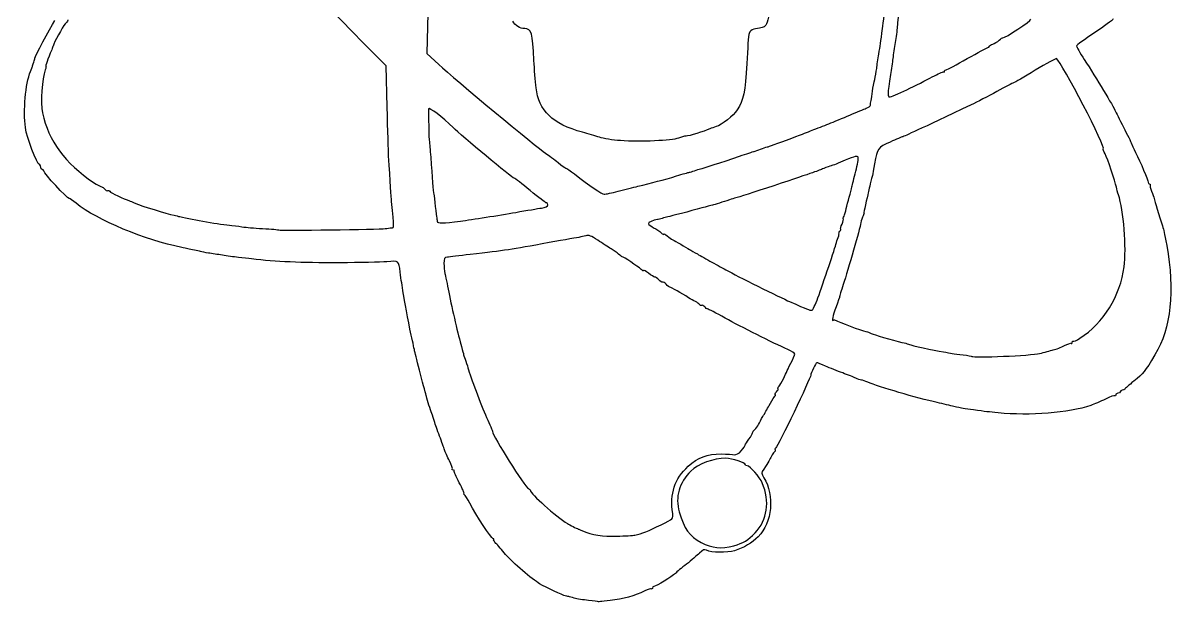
# Model space of a CAD drawing. Extents: x 3.1 to 32.6, y 1044.7 to 1075.1.
# Drawn here: x 3.06 to 30.26, y 1044.71 to 1058.38 of the extents above; entities that cross this region are included whole.
import ezdxf

# ---------------------------------------------------------------- set-up
doc = ezdxf.new("R2010")
doc.units = 0
doc.layers.add('Image', color=7, linetype='CONTINUOUS')

msp = doc.modelspace()

# ---------------------------------------------------------------- linework, layer by layer
at = {"layer": 'Image', "color": 7}
for points in [[(12.614163, 1058.618739), (12.589975, 1057.66639), (12.875269, 1057.401069)], [(11.654761, 1056.395462), (11.629906, 1057.370239), (11.180534, 1057.82257)], [(17.110808, 1054.411893), (17.110914, 1054.411859)], [(11.605784, 1053.528382), (11.605673, 1053.52838)]]:
    msp.add_lwpolyline(points, dxfattribs=at)
for points in [[(23.923132, 1056.807129)], [(17.16236, 1055.605881)], [(13.38927, 1053.705121)], [(21.826773, 1051.896313)], [(27.058069, 1050.579165)], [(17.505348, 1046.291421)], [(19.838152, 1046.039542)], [(16.642547, 1044.716884)]]:
    msp.add_lwpolyline(points, close=True, dxfattribs=at)
for points in [[(20.814431, 1059.433882), (20.648779, 1058.343984), (20.636732, 1058.302001), (20.480507, 1058.270361)], [(11.180534, 1057.82257), (10.699305, 1058.306971), (10.202301, 1058.83359), (10.226369, 1058.83359)], [(23.7496, 1058.79927), (23.73043, 1058.620048), (23.708245, 1058.396238), (23.700355, 1058.301911)], [(3.339252, 1057.549986), (3.339252, 1057.600289), (3.677338, 1058.239067), (3.811697, 1058.442638)], [(4.054628, 1058.361953), (3.986202, 1058.287306), (3.784179, 1057.921215), (3.765974, 1057.83887)], [(4.114648, 1058.456277), (4.129197, 1058.456277), (4.102186, 1058.413827), (4.054628, 1058.361953)], [(14.901955, 1058.250483), (14.795559, 1058.250483), (14.675038, 1058.326834), (14.620446, 1058.428846)], [(23.352462, 1058.250493), (23.361522, 1058.316523), (23.377085, 1058.45544), (23.387082, 1058.559199)], [(26.195767, 1058.036797), (26.229592, 1058.013825), (26.869444, 1058.441046), (26.855531, 1058.477304)], [(28.800873, 1058.479524), (28.785551, 1058.453806), (28.583957, 1058.306533), (28.352854, 1058.15227)], [(15.121616, 1057.49587), (15.088638, 1058.163429), (15.063318, 1058.250483), (14.901955, 1058.250483)], [(20.200613, 1058.139416), (20.188148, 1058.096756), (20.162978, 1057.776314), (20.144731, 1057.427306)], [(20.313534, 1058.235891), (20.259009, 1058.224461), (20.214332, 1058.186271), (20.200613, 1058.139416)], [(20.480507, 1058.270361), (20.438297, 1058.261796), (20.363157, 1058.246294), (20.313534, 1058.235891)], [(23.264072, 1057.650234), (23.295557, 1057.840995), (23.308667, 1057.930085), (23.352462, 1058.250493)], [(23.700355, 1058.301911), (23.69239, 1058.207587), (23.670018, 1058.037797), (23.650458, 1057.924604)], [(26.106253, 1057.975455), (26.147953, 1058.014305), (26.18824, 1058.041927), (26.195767, 1058.036797)], [(28.352854, 1058.15227), (28.121756, 1057.998005), (27.932675, 1057.857197), (27.932675, 1057.839361)], [(3.765974, 1057.83887), (3.763904, 1057.82951), (3.749496, 1057.790847), (3.733996, 1057.753118)], [(23.650458, 1057.924604), (23.630928, 1057.81141), (23.605668, 1057.641625), (23.594335, 1057.5473)], [(25.350557, 1057.542208), (25.599928, 1057.686504), (25.819883, 1057.804564), (25.83934, 1057.804564)], [(25.83934, 1057.804564), (25.858788, 1057.804564), (25.87471, 1057.818334), (25.87471, 1057.835141)], [(25.87471, 1057.835141), (25.87471, 1057.851956), (25.909758, 1057.874524), (25.952566, 1057.885264)], [(25.952566, 1057.885264), (25.995383, 1057.895974), (26.064545, 1057.936601), (26.106253, 1057.975455)], [(27.932675, 1057.839361), (27.932675, 1057.821526), (28.015079, 1057.679054), (28.115801, 1057.522759)], [(3.30906, 1057.455283), (3.325667, 1057.498963), (3.339252, 1057.541582), (3.339252, 1057.549986)], [(3.733996, 1057.753118), (3.642576, 1057.530638), (3.582525, 1057.358663), (3.596258, 1057.358663)], [(15.171693, 1056.855901), (15.153925, 1057.0098), (15.131403, 1057.297785), (15.121616, 1057.49587)], [(23.212892, 1057.307228), (23.222447, 1057.382683), (23.24539, 1057.537042), (23.264072, 1057.650234)], [(23.594335, 1057.5473), (23.583025, 1057.452975), (23.559565, 1057.283185), (23.542285, 1057.169993)], [(24.854283, 1057.279237), (24.877878, 1057.27958), (25.101189, 1057.39791), (25.350557, 1057.542208)], [(27.458974, 1057.542686), (27.445991, 1057.550351), (27.220049, 1057.426121), (26.956853, 1057.266679)], [(28.56426, 1055.403562), (28.647024, 1055.403562), (27.577938, 1057.47262), (27.458974, 1057.542686)], [(28.115801, 1057.522759), (28.401059, 1057.080094), (28.79382, 1056.427827), (28.8549, 1056.295318)], [(3.112845, 1055.918095), (3.057356, 1056.302034), (3.116685, 1056.949995), (3.233744, 1057.238667)], [(3.233744, 1057.238667), (3.256697, 1057.295262), (3.276238, 1057.34929), (3.277172, 1057.358719)], [(3.277172, 1057.358719), (3.278109, 1057.368079), (3.292458, 1057.411601), (3.30906, 1057.455283)], [(3.580783, 1057.276407), (3.502485, 1057.070467), (3.468861, 1056.508828), (3.519997, 1056.261046)], [(3.596258, 1057.358663), (3.604951, 1057.358663), (3.597983, 1057.321643), (3.580783, 1057.276407)], [(12.875269, 1057.401069), (13.22989, 1057.071277), (15.209082, 1055.428376), (15.395779, 1055.308826)], [(20.144731, 1057.427306), (20.109803, 1056.759621), (20.067981, 1056.55409), (19.922268, 1056.333898)], [(23.165672, 1057.049974), (23.182172, 1057.115997), (23.203427, 1057.231768), (23.212892, 1057.307228)], [(24.526405, 1057.112141), (24.662078, 1057.187051), (24.781702, 1057.239719), (24.792235, 1057.229182)], [(24.792235, 1057.229182), (24.802833, 1057.218705), (24.811405, 1057.225508), (24.811405, 1057.244325)], [(24.811405, 1057.244325), (24.811405, 1057.26318), (24.830695, 1057.278908), (24.854283, 1057.279237)], [(26.956853, 1057.266679), (26.693657, 1057.107236), (26.463604, 1056.97396), (26.445622, 1056.97051)], [(23.11522, 1056.77557), (23.12641, 1056.860465), (23.149172, 1056.983945), (23.165672, 1057.049974)], [(23.542285, 1057.169993), (23.467698, 1056.68198), (23.465635, 1056.638335), (23.51728, 1056.638335)], [(23.923092, 1056.807149), (24.119245, 1056.899979), (24.390736, 1057.037232), (24.526405, 1057.112141)], [(26.445622, 1056.97051), (26.427629, 1056.96706), (26.249382, 1056.874274), (26.049493, 1056.764321)], [(16.270557, 1055.802111), (15.554762, 1056.002819), (15.234709, 1056.309745), (15.171693, 1056.855901)], [(23.081035, 1056.552616), (23.0887, 1056.590356), (23.10397, 1056.690676), (23.11522, 1056.77557)], [(23.51728, 1056.638335), (23.544333, 1056.638335), (23.726979, 1056.714299), (23.923132, 1056.807129)], [(26.049493, 1056.764321), (25.849606, 1056.654365), (25.578019, 1056.513332), (25.44596, 1056.450908)], [(13.209959, 1055.917157), (12.971298, 1056.154237), (12.635192, 1056.410209), (12.631557, 1056.35766)], [(22.967732, 1056.370027), (23.019617, 1056.389242), (23.063241, 1056.422767), (23.064685, 1056.444494)], [(23.064685, 1056.444494), (23.06626, 1056.466222), (23.073445, 1056.514882), (23.081035, 1056.552616)], [(25.44596, 1056.450908), (24.215602, 1055.869316), (23.862633, 1055.705213), (23.829121, 1055.699212)], [(3.519997, 1056.261046), (3.655634, 1055.603795), (4.048349, 1055.06781), (4.721669, 1054.620981)], [(11.689651, 1055.249182), (11.684176, 1055.343505), (11.668441, 1055.859334), (11.654761, 1056.395462)], [(12.631557, 1056.35766), (12.625107, 1056.264372), (12.64082, 1055.632229), (12.650915, 1055.579037)], [(19.922268, 1056.333898), (19.829408, 1056.193594), (19.553915, 1055.974219), (19.424554, 1055.937587)], [(22.084494, 1056.00421), (22.197689, 1056.0481), (22.421496, 1056.1405), (22.581852, 1056.209542)], [(22.581852, 1056.209542), (22.742208, 1056.278587), (22.915855, 1056.350803), (22.967732, 1056.370027)], [(28.8549, 1056.295318), (28.88532, 1056.229288), (28.983681, 1056.032552), (29.073443, 1055.858124)], [(3.45073, 1055.031997), (3.379314, 1055.06373), (3.149045, 1055.667614), (3.112845, 1055.918095)], [(14.653607, 1054.717533), (14.616046, 1054.717533), (13.402169, 1055.726223), (13.209959, 1055.917157)], [(19.271843, 1055.882815), (19.138353, 1055.822575), (18.775748, 1055.712284), (18.711156, 1055.712284)], [(19.424554, 1055.937587), (19.378294, 1055.924485), (19.309573, 1055.89984), (19.271843, 1055.882815)], [(21.690036, 1055.850131), (21.7938, 1055.890984), (21.971302, 1055.960326), (22.084494, 1056.00421)], [(29.073443, 1055.858124), (29.163206, 1055.683696), (29.236315, 1055.533097), (29.235911, 1055.523461)], [(16.665011, 1055.684081), (16.570687, 1055.714614), (16.393183, 1055.767731), (16.270557, 1055.802111)], [(17.162371, 1055.605838), (16.983152, 1055.61834), (16.759339, 1055.653545), (16.665011, 1055.684081)], [(18.529993, 1055.664014), (18.390235, 1055.605679), (17.629177, 1055.573334), (17.16236, 1055.605881)], [(18.711156, 1055.712284), (18.675118, 1055.712284), (18.593615, 1055.690556), (18.529993, 1055.664014)], [(20.626722, 1055.456905), (20.673275, 1055.468576), (20.788619, 1055.510478), (21.329881, 1055.712)], [(21.329881, 1055.712), (21.424215, 1055.747122), (21.58628, 1055.809271), (21.690036, 1055.850131)], [(23.829121, 1055.699212), (23.807671, 1055.695463), (23.673434, 1055.638852), (23.530838, 1055.57362)], [(12.650915, 1055.579037), (12.656765, 1055.548542), (12.67118, 1055.384679), (12.683105, 1055.21489)], [(19.975012, 1055.239274), (20.135364, 1055.294212), (20.289718, 1055.344539), (20.318015, 1055.351148)], [(20.318015, 1055.351148), (20.346319, 1055.357748), (20.415774, 1055.381335), (20.472368, 1055.403543)], [(20.472368, 1055.403543), (20.528963, 1055.425758), (20.598421, 1055.449766), (20.626722, 1055.456905)], [(23.530838, 1055.57362), (23.243983, 1055.442392), (23.230951, 1055.424144), (23.164429, 1055.060556)], [(28.60548, 1055.293153), (28.574077, 1055.353873), (28.555522, 1055.403562), (28.56426, 1055.403562)], [(29.235911, 1055.523461), (29.235521, 1055.513801), (29.276201, 1055.425005), (29.326313, 1055.326095)], [(29.326313, 1055.326095), (29.443092, 1055.09566), (29.618496, 1054.678778), (29.622076, 1054.623167)], [(11.759483, 1054.16783), (11.748886, 1054.272798), (11.726783, 1054.615549), (11.689651, 1055.249182)], [(12.683105, 1055.21489), (12.71651, 1054.738941), (12.744672, 1054.396878), (12.755127, 1054.340227)], [(15.395779, 1055.308826), (15.471235, 1055.260504), (15.603434, 1055.161726), (15.689542, 1055.089318)], [(15.689542, 1055.089318), (15.775651, 1055.016914), (15.857586, 1054.957665), (15.871621, 1054.957665)], [(19.054228, 1054.940938), (19.11932, 1054.95413), (19.548813, 1055.093291), (19.975012, 1055.239274)], [(22.472285, 1055.141886), (22.315581, 1055.075879), (22.16422, 1055.016756), (22.135922, 1055.010489)], [(22.775341, 1055.214591), (22.761114, 1055.251701), (22.695774, 1055.236019), (22.472285, 1055.141886)], [(22.719774, 1054.882384), (22.760319, 1055.039084), (22.785324, 1055.188576), (22.775341, 1055.214591)], [(23.164429, 1055.060556), (23.142004, 1054.93793), (23.117936, 1054.81445), (23.110976, 1054.786151)], [(28.872564, 1054.504279), (28.844491, 1054.646475), (28.66362, 1055.180728), (28.60548, 1055.293153)], [(3.476455, 1054.971968), (3.476455, 1054.99869), (3.464881, 1055.025705), (3.45073, 1055.031997)], [(3.510754, 1054.923375), (3.491889, 1054.923375), (3.476455, 1054.945252), (3.476455, 1054.971968)], [(3.545053, 1054.89261), (3.545053, 1054.90953), (3.529619, 1054.923375), (3.510754, 1054.923375)], [(4.150238, 1054.237372), (4.098272, 1054.237372), (3.545053, 1054.836344), (3.545053, 1054.89261)], [(15.871621, 1054.957665), (15.885661, 1054.957665), (15.97728, 1054.895055), (16.075216, 1054.818525)], [(16.075216, 1054.818525), (16.430399, 1054.541003), (16.726912, 1054.340263), (16.781063, 1054.340658)], [(17.573972, 1054.527722), (17.890023, 1054.603167), (18.194857, 1054.684855), (18.482936, 1054.771307)], [(18.482936, 1054.771307), (18.633859, 1054.816592), (18.772775, 1054.855744), (18.79164, 1054.858303)], [(18.79164, 1054.858303), (18.810495, 1054.860778), (18.864525, 1054.877915), (18.911694, 1054.896193)], [(18.911694, 1054.896193), (18.958862, 1054.91447), (19.022996, 1054.934608), (19.054228, 1054.940938)], [(21.96442, 1054.948547), (21.815762, 1054.885944), (21.791142, 1054.877469), (20.781052, 1054.540846)], [(22.135922, 1055.010489), (22.107617, 1055.004189), (22.030444, 1054.976349), (21.96442, 1054.948547)], [(22.629891, 1054.511723), (22.638853, 1054.558891), (22.679211, 1054.725683), (22.719774, 1054.882384)], [(23.110976, 1054.786151), (23.061896, 1054.586749), (23.029288, 1054.448345), (23.014013, 1054.374544)], [(4.721669, 1054.620981), (4.812224, 1054.560884), (4.899087, 1054.511715), (4.914697, 1054.511715)], [(4.914697, 1054.511715), (4.930308, 1054.511715), (4.962152, 1054.488735), (4.985465, 1054.460648)], [(15.03372, 1054.425979), (14.838959, 1054.586333), (14.667909, 1054.717533), (14.653607, 1054.717533)], [(17.110914, 1054.411859), (17.261839, 1054.450814), (17.470211, 1054.502957), (17.573972, 1054.527722)], [(20.781052, 1054.540846), (20.328286, 1054.389956), (19.926967, 1054.260142), (19.889236, 1054.252367)], [(22.564558, 1054.271618), (22.591611, 1054.356513), (22.621003, 1054.46456), (22.629891, 1054.511723)], [(28.923474, 1054.323089), (28.903989, 1054.379684), (28.881069, 1054.461221), (28.872564, 1054.504279)], [(29.622076, 1054.623167), (29.623651, 1054.599586), (29.640271, 1054.580289), (29.659118, 1054.580289)], [(29.659118, 1054.580289), (29.677981, 1054.580289), (29.683741, 1054.570629), (29.671891, 1054.558779)], [(29.671891, 1054.558779), (29.660101, 1054.546989), (29.674291, 1054.481352), (29.703256, 1054.413002)], [(4.309419, 1054.125892), (4.232597, 1054.187208), (4.160965, 1054.237372), (4.150238, 1054.237372)], [(4.985465, 1054.460648), (5.008778, 1054.43256), (5.040471, 1054.417373), (5.055896, 1054.426913)], [(5.055896, 1054.426913), (5.071319, 1054.436475), (5.093661, 1054.428488), (5.10554, 1054.409295)], [(5.10554, 1054.409295), (5.12617, 1054.37592), (5.442742, 1054.22387), (5.568887, 1054.186751)], [(12.755127, 1054.340227), (12.760377, 1054.311937), (12.777005, 1054.18073), (12.792177, 1054.048671)], [(15.417578, 1054.134425), (15.401228, 1054.134425), (15.228482, 1054.265623), (15.03372, 1054.425979)], [(16.781063, 1054.340658), (16.811483, 1054.340864), (16.959885, 1054.372938), (17.110808, 1054.411893)], [(19.889236, 1054.252367), (19.851526, 1054.244605), (19.782043, 1054.224745), (19.734883, 1054.20826)], [(22.495836, 1054.001066), (22.506546, 1054.064973), (22.537513, 1054.186725), (22.564558, 1054.271618)], [(23.014013, 1054.374544), (23.004256, 1054.327377), (22.974503, 1054.200041), (22.947931, 1054.091565)], [(29.057152, 1052.625211), (29.114069, 1053.06245), (29.041897, 1053.979409), (28.923474, 1054.323089)], [(29.703256, 1054.413002), (29.732348, 1054.344646), (29.761058, 1054.265579), (29.767073, 1054.23728)], [(29.767073, 1054.23728), (29.777551, 1054.187982), (29.885711, 1053.82654), (29.959091, 1053.595628)], [(6.803596, 1053.085197), (5.94997, 1053.251826), (4.807107, 1053.728683), (4.309419, 1054.125892)], [(5.568887, 1054.186751), (5.578317, 1054.184051), (5.645644, 1054.155694), (5.718496, 1054.123909)], [(5.718496, 1054.123909), (5.843224, 1054.069489), (6.455059, 1053.879296), (6.62363, 1053.842542)], [(11.755883, 1053.546927), (11.824336, 1053.551577), (11.824193, 1053.524465), (11.759483, 1054.16783)], [(12.792177, 1054.048671), (12.807312, 1053.916616), (12.822484, 1053.796993), (12.825814, 1053.782843)], [(14.692724, 1053.912047), (14.947404, 1053.955921), (15.221381, 1054.002109), (15.301561, 1054.01468)], [(15.301561, 1054.01468), (15.393446, 1054.029087), (15.447337, 1054.055457), (15.447337, 1054.085982)], [(15.447337, 1054.085982), (15.447337, 1054.112615), (15.433965, 1054.134425), (15.417578, 1054.134425)], [(19.083175, 1054.017014), (18.806329, 1053.939587), (18.355216, 1053.821048), (18.282944, 1053.806732)], [(19.333336, 1054.083262), (19.299503, 1054.075912), (19.186932, 1054.046024), (19.083175, 1054.017014)], [(19.734883, 1054.20826), (19.582869, 1054.15513), (19.396485, 1054.097113), (19.333336, 1054.083262)], [(22.442098, 1053.820987), (22.460916, 1053.856124), (22.485081, 1053.93716), (22.495836, 1054.001066)], [(22.947931, 1054.091565), (22.921358, 1053.983085), (22.905818, 1053.894337), (22.913431, 1053.894337)], [(6.62363, 1053.842542), (6.666076, 1053.833279), (6.727818, 1053.819269), (6.760832, 1053.811417)], [(6.760832, 1053.811417), (7.090894, 1053.732766), (7.703817, 1053.627842), (7.988916, 1053.601177)], [(12.825814, 1053.782843), (12.829414, 1053.76869), (12.833779, 1053.732158), (12.836172, 1053.701671)], [(12.836172, 1053.701671), (12.840447, 1053.647169), (12.977275, 1053.648009), (13.38927, 1053.705121)], [(13.389301, 1053.705086), (13.657387, 1053.742226), (14.290107, 1053.842686), (14.692724, 1053.912047)], [(18.037012, 1053.74017), (17.930795, 1053.728215), (17.812683, 1053.675497), (17.82297, 1053.644642)], [(18.145742, 1053.769165), (18.104807, 1053.755342), (18.055879, 1053.742292), (18.037012, 1053.74017)], [(18.282944, 1053.806732), (18.248407, 1053.799982), (18.186679, 1053.782987), (18.145742, 1053.769165)], [(22.395396, 1053.637057), (22.422996, 1053.703079), (22.437088, 1053.757109), (22.426723, 1053.757109)], [(22.426723, 1053.757109), (22.416366, 1053.757109), (22.423123, 1053.785857), (22.442098, 1053.820987)], [(22.893076, 1053.83046), (22.874258, 1053.79533), (22.850708, 1053.720145), (22.840703, 1053.66338)], [(22.913431, 1053.894337), (22.921096, 1053.894337), (22.911856, 1053.86559), (22.893076, 1053.83046)], [(7.988916, 1053.601177), (8.101098, 1053.590699), (8.227252, 1053.574972), (8.269264, 1053.566257)], [(8.269264, 1053.566257), (8.311279, 1053.557594), (8.511937, 1053.541297), (8.715174, 1053.530159)], [(8.715174, 1053.530159), (8.918411, 1053.518969), (9.091093, 1053.503834), (9.098914, 1053.496387)], [(9.098914, 1053.496387), (9.117064, 1053.479122), (11.491124, 1053.509422), (11.605784, 1053.528382)], [(11.605673, 1053.52838), (11.65284, 1053.536142), (11.720428, 1053.544527), (11.755883, 1053.546927)], [(17.82297, 1053.644642), (17.82957, 1053.625014), (17.885445, 1053.581829), (17.947238, 1053.548684)], [(17.947238, 1053.548684), (18.009038, 1053.515534), (18.089255, 1053.461589), (18.125487, 1053.4288)], [(18.125487, 1053.4288), (18.161712, 1053.39601), (18.191359, 1053.381985), (18.191359, 1053.397622)], [(18.191359, 1053.397622), (18.191359, 1053.413267), (18.226092, 1053.394772), (18.268537, 1053.356597)], [(22.303551, 1053.319781), (22.323628, 1053.371666), (22.330836, 1053.414105), (22.319541, 1053.414105)], [(22.319541, 1053.414105), (22.308231, 1053.414105), (22.318341, 1053.437257), (22.341726, 1053.465555)], [(22.341726, 1053.465555), (22.365208, 1053.493845), (22.375603, 1053.517005), (22.364818, 1053.517005)], [(22.364818, 1053.517005), (22.353981, 1053.517005), (22.367893, 1053.571035), (22.395396, 1053.637057)], [(22.840703, 1053.66338), (22.817768, 1053.533144), (22.538359, 1052.557393), (22.423357, 1052.205878)], [(29.959091, 1053.595628), (29.995946, 1053.479682), (30.003056, 1053.447062), (30.060855, 1053.129956)], [(15.481618, 1053.197345), (14.547053, 1053.028556), (14.465326, 1053.016251), (13.612234, 1052.91589)], [(16.201928, 1053.325534), (16.173623, 1053.321484), (15.849491, 1053.263786), (15.481618, 1053.197345)], [(16.343054, 1053.358916), (16.293734, 1053.344621), (16.230228, 1053.329599), (16.201928, 1053.325534)], [(16.629482, 1053.253735), (16.471533, 1053.359036), (16.415041, 1053.379786), (16.343054, 1053.358916)], [(16.940514, 1053.052802), (16.877664, 1053.091165), (16.737697, 1053.181588), (16.629482, 1053.253735)], [(18.268537, 1053.356597), (18.310987, 1053.318385), (18.368861, 1053.277438), (18.397163, 1053.265599)], [(18.397163, 1053.265599), (18.425468, 1053.253809), (18.510359, 1053.205307), (18.585816, 1053.157953)], [(18.585816, 1053.157953), (18.661271, 1053.110598), (18.753892, 1053.056047), (18.791621, 1053.036748)], [(21.826792, 1051.896308), (21.949017, 1052.233033), (22.238378, 1053.094915), (22.255753, 1053.174004)], [(22.255753, 1053.174004), (22.261903, 1053.202294), (22.283473, 1053.267899), (22.303551, 1053.319781)], [(6.949079, 1053.050434), (6.916225, 1053.060289), (6.850759, 1053.075987), (6.803596, 1053.085197)], [(7.103431, 1053.01613), (7.05139, 1053.025092), (6.981932, 1053.040512), (6.949079, 1053.050434)], [(7.249504, 1052.984847), (7.221206, 1052.993112), (7.155472, 1053.007167), (7.103431, 1053.01613)], [(7.438157, 1052.95013), (7.362694, 1052.960959), (7.277801, 1052.976597), (7.249504, 1052.984847)], [(7.764013, 1052.899609), (7.660252, 1052.916545), (7.513617, 1052.939292), (7.438157, 1052.95013)], [(8.141315, 1052.848407), (8.037559, 1052.859597), (7.86777, 1052.882667), (7.764013, 1052.899609)], [(13.612234, 1052.91589), (13.366988, 1052.887037), (13.127741, 1052.858575), (13.080578, 1052.852635)], [(17.119845, 1052.924176), (17.084047, 1052.956553), (17.003363, 1053.014437), (16.940514, 1053.052802)], [(17.204471, 1052.865301), (17.193641, 1052.865301), (17.155609, 1052.891798), (17.119845, 1052.924176)], [(17.651122, 1052.565427), (17.574113, 1052.634412), (17.230196, 1052.865301), (17.204471, 1052.865301)], [(18.791621, 1053.036748), (18.829331, 1053.017443), (18.914244, 1052.969135), (18.980275, 1052.929375)], [(18.980275, 1052.929375), (19.046297, 1052.889625), (19.200655, 1052.803027), (19.323278, 1052.736941)], [(30.060855, 1053.129956), (30.256106, 1052.058614), (30.161726, 1051.176766), (29.784726, 1050.54997)], [(8.450024, 1052.813885), (8.383994, 1052.821655), (8.245077, 1052.837187), (8.141315, 1052.848407)], [(10.540649, 1052.721722), (9.585319, 1052.719697), (9.050135, 1052.743322), (8.450024, 1052.813885)], [(11.643782, 1052.745316), (11.498324, 1052.733301), (11.001916, 1052.722681), (10.540649, 1052.721722)], [(11.961876, 1052.501878), (11.930549, 1052.776532), (11.939451, 1052.769739), (11.643782, 1052.745316)], [(13.080578, 1052.852635), (13.005202, 1052.84308), (12.995046, 1052.82562), (12.996639, 1052.707795)], [(12.996639, 1052.707795), (12.997389, 1052.634071), (13.008189, 1052.527443), (13.020047, 1052.470847)], [(19.323278, 1052.736941), (19.445905, 1052.670851), (19.607974, 1052.581746), (19.683433, 1052.538922)], [(28.013192, 1050.93859), (28.563255, 1051.29116), (28.968758, 1051.946293), (29.057152, 1052.625211)], [(11.997981, 1052.244623), (11.986911, 1052.30883), (11.970696, 1052.424599), (11.961876, 1052.501878)], [(13.020047, 1052.470847), (13.031957, 1052.414252), (13.072314, 1052.213591), (13.109781, 1052.024939)], [(17.711152, 1052.535877), (17.711152, 1052.522564), (17.684144, 1052.535858), (17.651122, 1052.565427)], [(17.825859, 1052.472592), (17.762769, 1052.520712), (17.711152, 1052.549192), (17.711152, 1052.535877)], [(17.974897, 1052.385088), (17.956034, 1052.385088), (17.888956, 1052.42447), (17.825859, 1052.472592)], [(18.070575, 1052.317303), (18.036817, 1052.354585), (17.993785, 1052.385088), (17.974897, 1052.385088)], [(19.683433, 1052.538922), (19.867198, 1052.434633), (20.9429, 1051.898498), (21.158361, 1051.803803)], [(12.034686, 1052.007824), (12.025529, 1052.073854), (12.009044, 1052.180411), (11.997981, 1052.244623)], [(18.157063, 1052.265035), (18.143225, 1052.25647), (18.104323, 1052.280013), (18.070575, 1052.317303)], [(18.24355, 1052.212768), (18.209793, 1052.25005), (18.17089, 1052.273563), (18.157063, 1052.265035)], [(18.32956, 1052.144983), (18.316, 1052.144983), (18.277285, 1052.175493), (18.24355, 1052.212768)], [(18.769219, 1051.896813), (18.608779, 1052.001744), (18.355012, 1052.144983), (18.32956, 1052.144983)], [(22.423357, 1052.205878), (22.37568, 1052.060138), (22.337198, 1051.933025), (22.337845, 1051.923406)], [(12.223901, 1051.013107), (12.143666, 1051.387256), (12.058855, 1051.833083), (12.034686, 1052.007824)], [(13.109781, 1052.024939), (13.191878, 1051.611657), (13.335707, 1050.99432), (13.407402, 1050.7475)], [(18.93407, 1051.8046), (18.893458, 1051.822585), (18.81928, 1051.864075), (18.769219, 1051.896813)], [(19.030774, 1051.734932), (19.018189, 1051.755272), (18.974689, 1051.786622), (18.93407, 1051.8046)], [(21.158361, 1051.803803), (21.591212, 1051.613566), (21.618004, 1051.603004), (21.678198, 1051.598893)], [(21.678198, 1051.598893), (21.699993, 1051.597318), (21.766856, 1051.731243), (21.826773, 1051.896313)], [(22.337845, 1051.923406), (22.338595, 1051.913746), (22.301028, 1051.805008), (22.254624, 1051.681675)], [(19.081661, 1051.71529), (19.066256, 1051.705727), (19.043314, 1051.714585), (19.030774, 1051.734932)], [(19.152101, 1051.681547), (19.128769, 1051.709635), (19.097096, 1051.724822), (19.081661, 1051.71529)], [(19.220336, 1051.63048), (19.206109, 1051.63048), (19.175419, 1051.65346), (19.152101, 1051.681547)], [(19.638506, 1051.414115), (19.422731, 1051.533121), (19.234552, 1051.63048), (19.220336, 1051.63048)], [(22.254624, 1051.681675), (22.173891, 1051.467197), (22.144798, 1051.319243), (22.192794, 1051.367231)], [(21.115496, 1050.67293), (20.763699, 1050.830944), (20.01139, 1051.208467), (19.638506, 1051.414115)], [(22.192794, 1051.367231), (22.205229, 1051.379636), (22.232221, 1051.376494), (22.252824, 1051.360181)], [(22.252824, 1051.360181), (22.293121, 1051.328329), (22.860806, 1051.116017), (22.954143, 1051.097886)], [(12.307839, 1050.61865), (12.300069, 1050.656375), (12.262337, 1050.833887), (12.223901, 1051.013107)], [(22.954143, 1051.097886), (22.9852, 1051.091811), (23.01445, 1051.083816), (23.019175, 1051.080013)], [(23.019175, 1051.080013), (23.023825, 1051.076264), (23.03932, 1051.069888), (23.05348, 1051.065854)], [(23.05348, 1051.065854), (23.067625, 1051.061954), (23.102358, 1051.049136), (23.130658, 1051.037564)], [(23.130658, 1051.037564), (23.222005, 1051.000198), (23.762294, 1050.844896), (23.858977, 1050.828209)], [(13.407402, 1050.7475), (13.436142, 1050.648596), (13.458155, 1050.563705), (13.45634, 1050.558847)], [(23.858977, 1050.828209), (23.910555, 1050.819246), (23.967458, 1050.802926), (23.985446, 1050.791804)], [(23.985446, 1050.791804), (24.019324, 1050.770886), (24.557832, 1050.653885), (24.790567, 1050.616898)], [(27.38393, 1050.66254), (27.449953, 1050.679678), (27.567671, 1050.726313), (27.645511, 1050.766173)], [(27.645511, 1050.766173), (27.723356, 1050.806036), (27.79667, 1050.829015), (27.808438, 1050.817233)], [(27.808438, 1050.817233), (27.820228, 1050.805443), (27.829843, 1050.816408), (27.829843, 1050.84157)], [(27.829843, 1050.84157), (27.829843, 1050.866726), (27.838903, 1050.878223), (27.850026, 1050.867131)], [(27.850026, 1050.867131), (27.861096, 1050.856061), (27.934562, 1050.888183), (28.013192, 1050.93859)], [(12.443994, 1050.086992), (12.376832, 1050.341674), (12.31557, 1050.580921), (12.307839, 1050.61865)], [(13.45634, 1050.558847), (13.454465, 1050.553973), (13.471392, 1050.503715), (13.493809, 1050.447117)], [(13.493809, 1050.447117), (13.516234, 1050.390522), (13.546969, 1050.29791), (13.562127, 1050.241314)], [(21.278423, 1050.565165), (21.278423, 1050.584192), (21.205111, 1050.632687), (21.115496, 1050.67293)], [(21.185722, 1050.351643), (21.236714, 1050.45006), (21.278423, 1050.546144), (21.278423, 1050.565165)], [(24.790567, 1050.616898), (24.863392, 1050.605348), (24.955753, 1050.589125), (24.995806, 1050.580913)], [(24.995806, 1050.580913), (25.035864, 1050.572647), (25.153532, 1050.55662), (25.257289, 1050.54519)], [(25.257289, 1050.54519), (25.361053, 1050.53376), (25.452875, 1050.518092), (25.461342, 1050.510383)], [(25.461342, 1050.510383), (25.503184, 1050.472268), (26.868604, 1050.531075), (27.058069, 1050.579165)], [(27.058075, 1050.579149), (27.171271, 1050.607874), (27.317903, 1050.645404), (27.38393, 1050.66254)], [(29.784726, 1050.54997), (29.538803, 1050.141099), (29.516222, 1050.112948), (29.282022, 1049.92328)], [(13.562127, 1050.241314), (13.620747, 1050.022351), (13.865879, 1049.369327), (14.001599, 1049.070565)], [(20.907207, 1049.803974), (20.95142, 1049.856002), (21.081748, 1050.106534), (21.090094, 1050.155556)], [(21.090094, 1050.155556), (21.091669, 1050.164916), (21.134734, 1050.253226), (21.185722, 1050.351643)], [(21.799898, 1050.361357), (21.777278, 1050.361357), (21.655623, 1050.113755), (21.655623, 1050.067686)], [(22.006184, 1050.280823), (21.906588, 1050.325126), (21.813755, 1050.361357), (21.799898, 1050.361357)], [(22.410233, 1050.119511), (22.287611, 1050.163941), (22.105787, 1050.236528), (22.006184, 1050.280823)], [(12.581565, 1049.562424), (12.573098, 1049.596257), (12.511148, 1049.83231), (12.443994, 1050.086992)], [(21.655623, 1050.067686), (21.655623, 1049.994629), (20.879039, 1048.383593), (20.828882, 1048.352596)], [(22.71894, 1049.994451), (22.671773, 1050.018803), (22.532859, 1050.075074), (22.410233, 1050.119511)], [(22.850956, 1049.949961), (22.825508, 1049.950063), (22.766101, 1049.970098), (22.71894, 1049.994451)], [(23.00531, 1049.903033), (22.945865, 1049.928736), (22.876403, 1049.949841), (22.850956, 1049.949961)], [(24.63977, 1049.419856), (24.159844, 1049.52624), (23.265181, 1049.790715), (23.00531, 1049.903033)], [(29.282022, 1049.92328), (29.171851, 1049.834053), (29.076565, 1049.74948), (29.070276, 1049.735332)], [(20.793875, 1049.546709), (20.820972, 1049.579716), (20.830647, 1049.606739), (20.815355, 1049.606739)], [(20.815355, 1049.606739), (20.800062, 1049.606739), (20.815526, 1049.637609), (20.84966, 1049.675342)], [(20.84966, 1049.675342), (20.883814, 1049.713082), (20.899242, 1049.743944), (20.883965, 1049.743944)], [(20.883965, 1049.743944), (20.86868, 1049.743944), (20.879165, 1049.770951), (20.907207, 1049.803974)], [(28.858746, 1049.601015), (28.858746, 1049.57901), (28.849191, 1049.570573), (28.837461, 1049.582273)], [(28.910204, 1049.641035), (28.881899, 1049.641035), (28.858746, 1049.623035), (28.858746, 1049.601015)], [(28.961654, 1049.675325), (28.961654, 1049.656463), (28.938486, 1049.641035), (28.910204, 1049.641035)], [(29.010246, 1049.709615), (28.983509, 1049.709615), (28.961654, 1049.69418), (28.961654, 1049.675325)], [(29.070276, 1049.735332), (29.063976, 1049.72118), (29.036991, 1049.709615), (29.010246, 1049.709615)], [(12.712142, 1049.160877), (12.674432, 1049.255022), (12.605876, 1049.46584), (12.581565, 1049.562424)], [(20.527606, 1049.092226), (20.566943, 1049.158249), (20.63187, 1049.274019), (20.671868, 1049.34948)], [(20.671868, 1049.34948), (20.711865, 1049.424945), (20.76677, 1049.513693), (20.793875, 1049.546709)], [(25.034358, 1049.32835), (24.958823, 1049.347317), (24.781262, 1049.388492), (24.63977, 1049.419856)], [(25.257311, 1049.281729), (25.210211, 1049.288405), (25.109888, 1049.309375), (25.034358, 1049.32835)], [(28.26758, 1049.351637), (27.741883, 1049.176144), (26.832385, 1049.103246), (26.080394, 1049.176332)], [(28.615034, 1049.502018), (28.504398, 1049.446166), (28.348046, 1049.3785), (28.26758, 1049.351637)], [(28.837461, 1049.582273), (28.825791, 1049.593942), (28.72567, 1049.55786), (28.615034, 1049.502018)], [(12.773454, 1048.972224), (12.758642, 1049.028819), (12.731034, 1049.113714), (12.712142, 1049.160877)], [(14.001599, 1049.070565), (14.079851, 1048.898285), (14.143894, 1048.747828), (14.143894, 1048.736216)], [(20.424913, 1048.902162), (20.44205, 1048.940675), (20.488258, 1049.026197), (20.527606, 1049.092226)], [(25.497283, 1049.247747), (25.412388, 1049.259777), (25.304403, 1049.275062), (25.257311, 1049.281729)], [(26.080394, 1049.176332), (25.858226, 1049.197917), (25.790109, 1049.206272), (25.497283, 1049.247747)], [(12.892175, 1048.629218), (12.8417, 1048.761276), (12.788279, 1048.915628), (12.773454, 1048.972224)], [(20.283713, 1048.70539), (20.283713, 1048.72489), (20.308493, 1048.761377), (20.338733, 1048.786491)], [(20.338733, 1048.786491), (20.369003, 1048.811601), (20.407778, 1048.863668), (20.424913, 1048.902162)], [(13.010359, 1048.303048), (12.995824, 1048.350388), (12.942642, 1048.497161), (12.892175, 1048.629218)], [(14.143894, 1048.736216), (14.143894, 1048.637321), (14.908846, 1047.418559), (14.990605, 1047.387185)], [(20.110817, 1048.417085), (20.111567, 1048.43249), (20.150807, 1048.495688), (20.197962, 1048.557526)], [(20.197962, 1048.557526), (20.24513, 1048.619357), (20.283713, 1048.685899), (20.283713, 1048.70539)], [(13.12577, 1048.041396), (13.076833, 1048.13797), (13.024899, 1048.255711), (13.010359, 1048.303048)], [(19.854958, 1048.189576), (19.90034, 1048.180216), (19.955018, 1048.211543), (20.016493, 1048.282217)], [(20.016493, 1048.282217), (20.067606, 1048.340987), (20.110051, 1048.401678), (20.110817, 1048.417085)], [(20.796535, 1048.250903), (20.77618, 1048.238326), (20.745115, 1048.194818), (20.72746, 1048.154209)], [(20.815232, 1048.303321), (20.825237, 1048.287068), (20.816807, 1048.263481), (20.796535, 1048.250903)], [(20.828882, 1048.352596), (20.811355, 1048.341766), (20.805197, 1048.319581), (20.815232, 1048.303321)], [(13.19342, 1047.844484), (13.20509, 1047.856274), (13.174723, 1047.944818), (13.12577, 1048.041396)], [(18.762151, 1047.914918), (18.994586, 1048.129268), (19.207417, 1048.20817), (19.546245, 1048.205603)], [(19.644304, 1048.104597), (19.375944, 1048.109997), (18.990545, 1047.968064), (18.824921, 1047.802813)], [(19.546245, 1048.205603), (19.678308, 1048.204628), (19.817228, 1048.197338), (19.854958, 1048.189576)], [(20.112089, 1047.951741), (20.11185, 1048.002081), (19.808247, 1048.101292), (19.644304, 1048.104597)], [(20.72746, 1048.154209), (20.694842, 1048.079143), (20.658857, 1048.018312), (20.546831, 1047.848637)], [(13.217848, 1047.823153), (13.192678, 1047.823153), (13.18169, 1047.832813), (13.19342, 1047.844484)], [(13.240753, 1047.800316), (13.2533, 1047.812878), (13.243153, 1047.823153), (13.217848, 1047.823153)], [(13.355971, 1047.525911), (13.280038, 1047.664269), (13.228186, 1047.787752), (13.240753, 1047.800316)], [(18.397204, 1046.797399), (18.327424, 1047.272953), (18.440067, 1047.617895), (18.762151, 1047.914918)], [(18.824921, 1047.802813), (18.549979, 1047.528497), (18.452056, 1047.183846), (18.551286, 1046.839753)], [(20.155087, 1047.925964), (20.131514, 1047.925994), (20.112164, 1047.937633), (20.112089, 1047.951741)], [(20.512745, 1047.522316), (20.454349, 1047.662077), (20.220605, 1047.925876), (20.155087, 1047.925964)], [(20.546831, 1047.848637), (20.485924, 1047.756384), (20.486066, 1047.750798), (20.552306, 1047.642687)], [(13.467429, 1047.273824), (13.482054, 1047.274099), (13.431909, 1047.387555), (13.355971, 1047.525911)], [(20.342839, 1046.341025), (20.633018, 1046.648228), (20.695745, 1047.084331), (20.512745, 1047.522316)], [(20.552306, 1047.642687), (20.806897, 1047.226903), (20.744499, 1046.585925), (20.416895, 1046.251661)], [(13.476789, 1047.248107), (13.456951, 1047.261967), (13.452721, 1047.273547), (13.467429, 1047.273824)], [(13.606453, 1047.041473), (13.554965, 1047.141259), (13.496615, 1047.234248), (13.476789, 1047.248107)], [(14.990605, 1047.387185), (15.015415, 1047.377623), (15.03571, 1047.357913), (15.03571, 1047.343295)], [(15.03571, 1047.343295), (15.03571, 1047.271123), (15.639553, 1046.73208), (15.910373, 1046.562494)], [(14.152967, 1046.21104), (14.11246, 1046.21104), (13.75354, 1046.756413), (13.606453, 1047.041473)], [(18.12278, 1046.534428), (18.413481, 1046.68022), (18.414285, 1046.680991), (18.397204, 1046.797399)], [(18.551286, 1046.839753), (18.667827, 1046.435645), (18.789046, 1046.267441), (19.072489, 1046.116551)], [(15.910373, 1046.562494), (15.970876, 1046.524604), (16.119829, 1046.450132), (16.167626, 1046.433861)], [(16.167626, 1046.433861), (16.176986, 1046.430711), (16.215649, 1046.414593), (16.253377, 1046.398183)], [(16.253377, 1046.398183), (16.492816, 1046.294015), (16.750347, 1046.251792), (17.07659, 1046.263206)], [(17.505368, 1046.291423), (17.661224, 1046.320913), (17.827676, 1046.386434), (18.12278, 1046.534428)], [(19.838146, 1046.039544), (20.065796, 1046.100782), (20.18082, 1046.1695), (20.342839, 1046.341025)], [(14.170412, 1046.19181), (14.18101, 1046.202407), (14.173187, 1046.21104), (14.152967, 1046.21104)], [(14.22472, 1046.093722), (14.184265, 1046.137094), (14.159837, 1046.181225), (14.170412, 1046.19181)], [(14.452613, 1045.835012), (14.367718, 1045.933927), (14.265166, 1046.050353), (14.22472, 1046.093722)], [(17.07659, 1046.263206), (17.265243, 1046.269806), (17.458186, 1046.282511), (17.505348, 1046.291421)], [(19.072489, 1046.116551), (19.330586, 1045.979156), (19.536666, 1045.958429), (19.838152, 1046.039542)], [(20.416895, 1046.251661), (20.276777, 1046.108695), (20.067502, 1045.98514), (19.859372, 1045.922502)], [(15.254639, 1045.14183), (15.082993, 1045.239719), (14.620256, 1045.639662), (14.452613, 1045.835012)], [(19.029443, 1045.865824), (18.974063, 1045.810489), (18.836139, 1045.692967), (18.722946, 1045.604662)], [(19.196033, 1045.931165), (19.142491, 1045.959807), (19.111248, 1045.947559), (19.029443, 1045.865824)], [(19.859372, 1045.922502), (19.683376, 1045.869537), (19.301918, 1045.874547), (19.196033, 1045.931165)], [(18.722946, 1045.604662), (18.609764, 1045.516351), (18.491145, 1045.417714), (18.459371, 1045.385462)], [(18.459371, 1045.385462), (18.384693, 1045.309668), (18.005279, 1045.079014), (17.955274, 1045.079014)], [(15.858934, 1044.855143), (15.800359, 1044.867541), (15.415126, 1045.050299), (15.254639, 1045.14183)], [(17.895491, 1045.020386), (17.883701, 1045.032176), (17.811842, 1045.010029), (17.735736, 1044.971201)], [(17.916896, 1045.038994), (17.916896, 1045.016989), (17.907236, 1045.008604), (17.895491, 1045.020386)], [(17.955274, 1045.079014), (17.934131, 1045.079014), (17.916896, 1045.061014), (17.916896, 1045.038994)], [(15.918964, 1044.841628), (15.914314, 1044.843053), (15.887254, 1044.849128), (15.858934, 1044.855143)], [(15.944059, 1044.836753), (15.934999, 1044.837953), (15.923674, 1044.840203), (15.918964, 1044.841628)], [(16.072688, 1044.801016), (16.011031, 1044.819458), (15.953143, 1044.835538), (15.944059, 1044.836753)], [(16.407752, 1044.747383), (16.285126, 1044.758453), (16.134348, 1044.782573), (16.072688, 1044.801016)], [(16.642634, 1044.716888), (16.636034, 1044.722588), (16.53038, 1044.736336), (16.407752, 1044.747383)], [(16.693997, 1044.719284), (16.672239, 1044.712234), (16.649102, 1044.711019), (16.642547, 1044.716884)], [(16.922171, 1044.749164), (16.818418, 1044.739804), (16.715735, 1044.726334), (16.693997, 1044.719284)], [(17.735736, 1044.971201), (17.510308, 1044.856196), (17.215106, 1044.775631), (16.922171, 1044.749164)]]:
    msp.add_open_spline(points, degree=3, dxfattribs=at)

doc.saveas('drawing.dxf')
